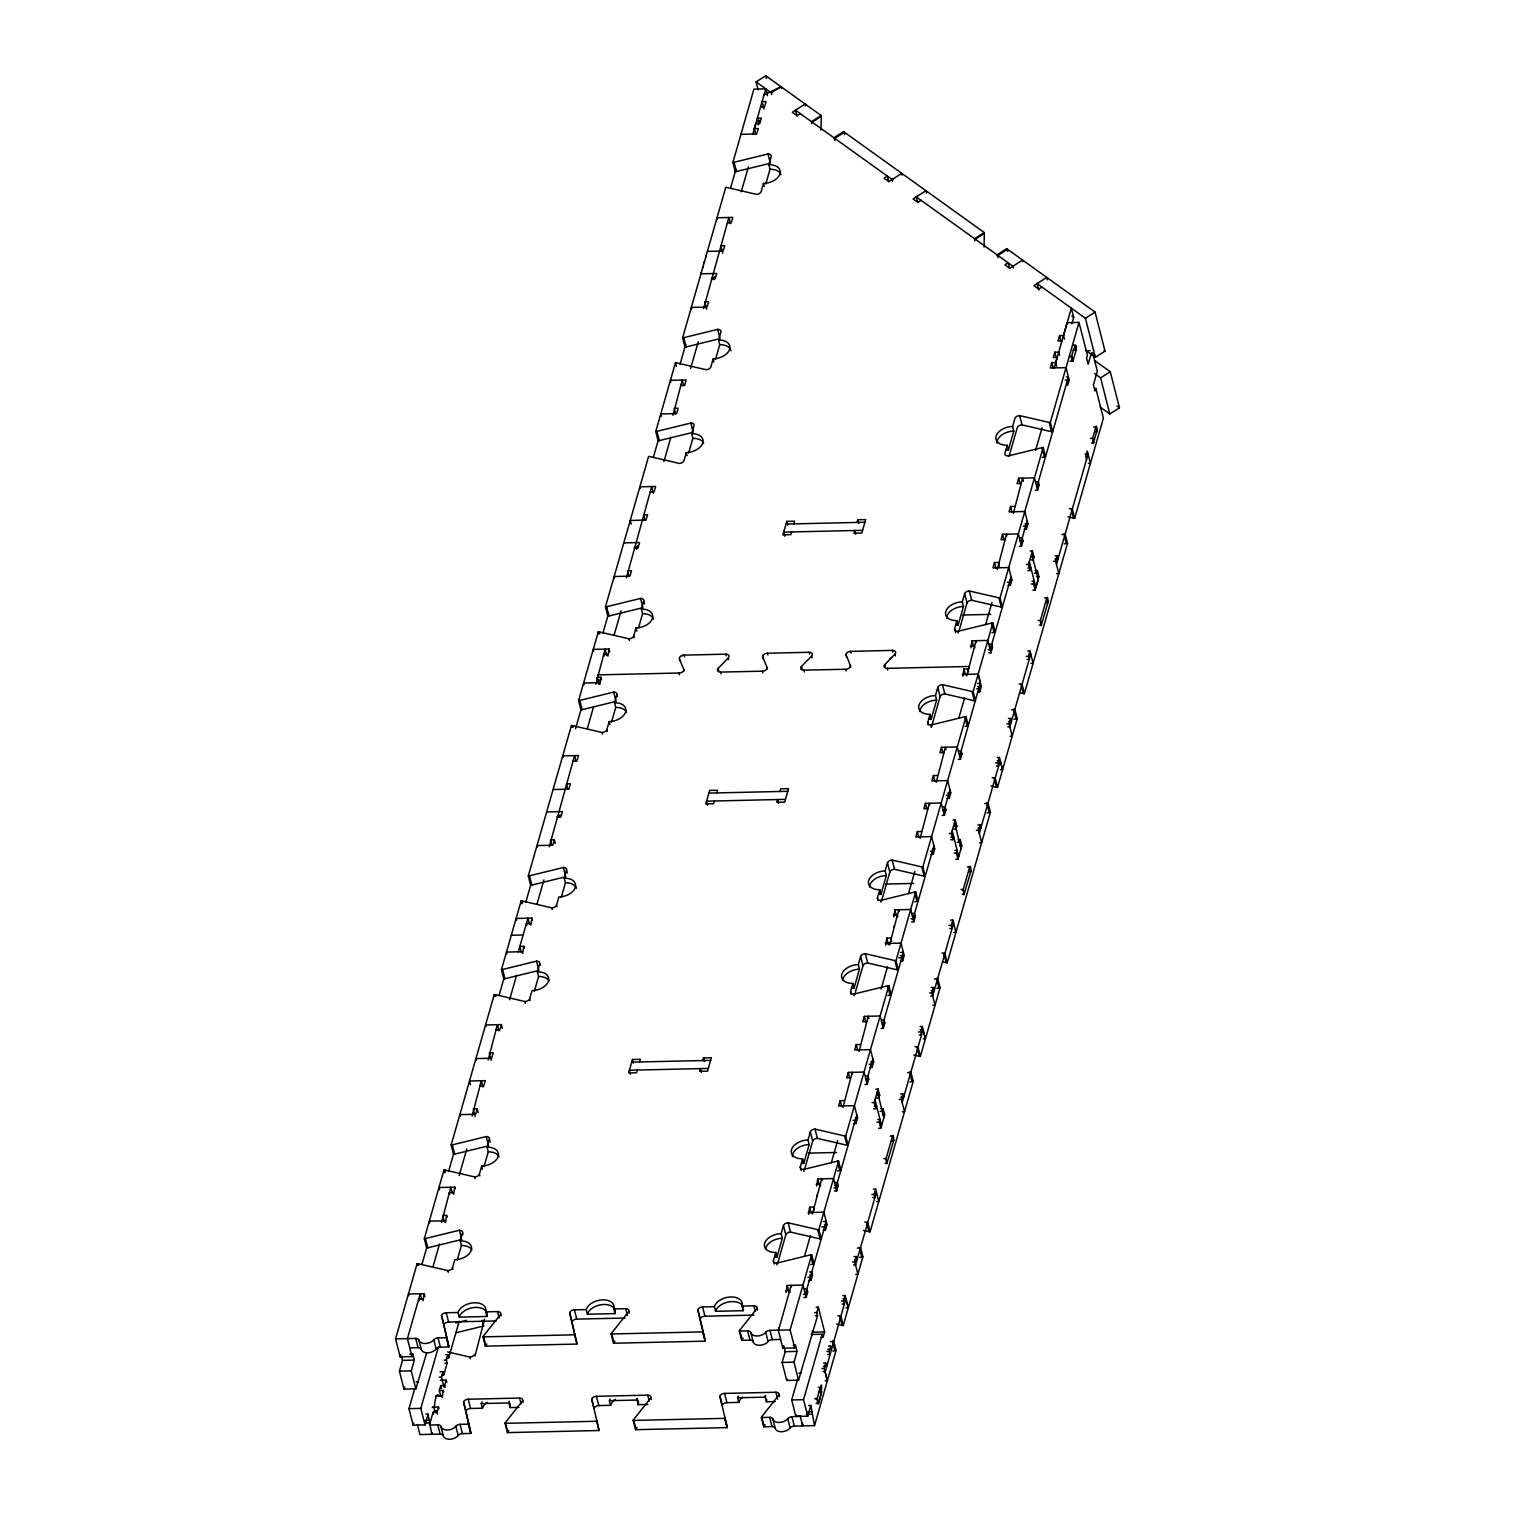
<?xml version="1.0" encoding="UTF-8"?>
<svg xmlns="http://www.w3.org/2000/svg" width="1515" height="1515" viewBox="0 0 1515 1515"><rect width="100%" height="100%" fill="white"/><g stroke="black" fill="none" stroke-linecap="round" stroke-linejoin="round"><path stroke-width="1.5" d="M636.584 549.339L637.228 545.836M758.239 124.931L759.28 120.177M811.586 123.738L811.623 122.488A4.091 1.496 57.3 0 0 811.491 121.673L821.149 115.5L765.757 75.75L756.118 81.924L758.144 89.858M820.941 130.025L821.263 116.314A4.091 1.496 57.3 0 0 821.149 115.5M974.713 240.79L974.732 239.559A4.091 1.496 57.3 0 0 974.618 238.745L984.258 232.553L843.571 131.597L833.932 137.77A4.091 1.496 57.3 0 0 834.254 138.717L835.068 140.592M984.049 247.096L984.371 233.367A4.091 1.496 57.3 0 0 984.258 232.553M895.365 655.9L894.911 654.158A4.091 2.576 -14.3 0 0 892.695 650.389L850.029 651.393A4.091 2.576 -14.3 0 0 845.976 654.65L850.313 665.35A4.091 2.576 -14.3 0 1 850.445 665.975L849.669 667.661A4.091 2.576 -14.3 0 1 848.987 668.229L847.661 668.891A4.091 2.576 -14.3 0 1 846.146 669.251L803.026 670.16A4.091 2.576 -14.3 0 1 801.511 666.449L811.737 655.9A4.091 2.576 -14.3 0 0 809.143 652.283L767.442 653.23A4.091 2.576 -14.3 0 0 766.704 653.287L765.208 653.704A4.091 2.576 -14.3 0 0 763.749 654.556L762.784 655.843A4.223 2.651 -14.3 0 0 762.67 656.374M679.913 660.786L679.459 659.044A4.091 2.576 -14.3 0 1 679.345 658.419L679.629 657.396A4.091 2.576 -14.3 0 1 680.803 656.165L682.64 655.332A4.091 2.576 -14.3 0 1 683.644 655.143L725.818 654.177A4.091 2.576 -14.3 0 1 728.279 657.946L728.715 659.669M713.754 279.65L714.379 276.772M559.49 817.21L560.077 814.9M438.895 1395.997C435.013 1388.668 432.438 1419.347 436.168 1410.257M762.784 655.843A4.091 2.576 -14.3 0 0 762.689 656.847L767.101 667.547A4.091 2.576 -14.3 0 1 767.101 668.191L766.041 669.838A4.091 2.576 -14.3 0 1 762.329 671.164L720.648 672.111A4.091 2.576 -14.3 0 1 718.053 668.494L728.279 657.946M817.191 1398.762C817.986 1421.506 826.736 1358.785 817.191 1398.762L814.975 1398.818M1075.953 350.571C1078.093 333.641 1067.696 363.733 1073.15 360.381M816.661 1196.358L817.058 1194.937M893.812 927.294L894.229 925.873M958.844 631.433L966.987 603.027A4.091 2.576 -14.3 0 1 971.702 600.243L1001.282 607.098A4.091 2.576 -14.3 0 0 1002.381 607.193L1000.014 597.914A4.091 2.576 -14.3 0 1 998.915 597.838L969.335 590.983A4.091 2.576 -14.3 0 0 964.619 593.747L962.309 601.834A14.336 9.014 -14.3 0 0 945.796 611.568A14.336 9.014 -14.3 0 0 956.912 620.658L954.601 628.744A4.091 2.576 -14.3 0 0 957.764 631.338L991.7 623.044A4.091 2.576 -14.3 0 1 992.855 622.892L973.16 691.597L975.509 700.858A4.091 2.576 -14.3 0 1 974.41 700.782L944.83 693.927A4.091 2.576 -14.3 0 0 940.114 696.711L931.346 727.314M980.394 682.754L959.639 756.212M820.297 1387.929L818.289 1387.267M842.946 1298.715L845.9 1298.658L825.145 1372.098M920.097 1029.651L923.052 1029.594L902.164 1102.466M997.249 760.587L1000.203 760.53L979.315 833.401M857.301 1248.152L859.422 1247.621A4.091 2.576 -14.3 0 1 860.577 1247.489L862.925 1256.749L843.23 1325.455A4.091 2.576 -14.3 0 1 842.132 1325.36L836.583 1324.072M934.452 979.088L936.573 978.557A4.091 2.576 -14.3 0 1 937.728 978.425L940.095 987.685L920.381 1056.391A4.091 2.576 -14.3 0 1 919.283 1056.296L913.734 1055.008M1011.603 710.005L1013.724 709.493A4.091 2.576 -14.3 0 1 1014.88 709.361L1017.247 718.621L997.533 787.327A4.091 2.576 -14.3 0 1 996.434 787.232L990.905 785.944M486.239 1136.553L488.588 1145.813L454.67 1154.127A4.091 2.576 -14.3 0 1 453.515 1154.26L451.148 1144.999A4.091 2.576 -14.3 0 0 452.303 1144.867L486.239 1136.553A4.091 2.576 -14.3 0 1 489.402 1139.166L487.091 1147.234A14.336 9.014 -14.3 0 1 498.208 1156.343A14.336 9.014 -14.3 0 1 481.694 1166.077L479.384 1174.144A4.091 2.576 -14.3 0 1 474.668 1176.928L445.088 1170.053A4.091 2.576 -14.3 0 0 443.99 1169.978L424.295 1238.683L426.643 1247.943A4.091 2.576 -14.3 0 0 427.817 1247.811L461.734 1239.497M701.369 272.416L700.953 273.817L716.747 273.458L715.194 278.836L711.255 278.93M702.562 268.212L702.96 266.81M704.172 262.606L704.57 261.205M705.782 257.001L706.179 255.599M409.808 1353.974L412.762 1353.918L411.985 1356.607L400.149 1356.872L395.567 1338.862L417.117 1263.661A4.091 2.576 -14.3 0 1 418.216 1263.737L447.796 1270.593A4.091 2.576 -14.3 0 0 452.512 1267.828L454.841 1259.741A14.336 9.014 -14.3 0 0 471.335 1250.027A14.336 9.014 -14.3 0 0 460.238 1240.918L462.548 1232.85A4.091 2.576 -14.3 0 0 459.367 1230.237L425.45 1238.531A4.091 2.576 -14.3 0 1 424.295 1238.683M451.148 1144.999L494.269 994.598A4.091 2.576 -14.3 0 1 495.367 994.673L524.947 1001.529A4.091 2.576 -14.3 0 0 529.663 998.764L531.992 990.677A14.336 9.014 -14.3 0 0 548.487 980.962A14.336 9.014 -14.3 0 0 537.389 971.854L539.7 963.786A4.091 2.576 -14.3 0 0 536.518 961.173L502.601 969.467A4.091 2.576 -14.3 0 1 501.446 969.619L503.794 978.879A4.091 2.576 -14.3 0 0 504.968 978.747L538.885 970.433M501.446 969.619L521.141 900.914A4.091 2.576 -14.3 0 1 522.239 900.989L551.82 907.864A4.091 2.576 -14.3 0 0 556.535 905.08L558.846 896.994A14.336 9.014 -14.3 0 0 575.359 887.279A14.336 9.014 -14.3 0 0 564.243 878.17L566.553 870.102A4.091 2.576 -14.3 0 0 563.391 867.489L529.474 875.803A4.091 2.576 -14.3 0 1 528.299 875.935L530.667 885.196A4.091 2.576 -14.3 0 0 531.822 885.063L565.739 876.749L563.391 867.489M528.299 875.935L571.439 725.534A4.091 2.576 -14.3 0 1 572.519 725.609L602.099 732.465A4.091 2.576 -14.3 0 0 606.814 729.7L609.144 721.613A14.336 9.014 -14.3 0 0 625.638 711.899A14.336 9.014 -14.3 0 0 614.541 702.79L616.851 694.722A4.091 2.576 -14.3 0 0 613.67 692.109L579.753 700.403A4.091 2.576 -14.3 0 1 578.597 700.555L580.946 709.815A4.091 2.576 -14.3 0 0 582.12 709.683L616.037 701.369M578.597 700.555L598.292 631.85A4.091 2.576 -14.3 0 1 599.391 631.925L628.971 638.8A4.091 2.576 -14.3 0 0 633.687 636.016L635.997 627.93A14.336 9.014 -14.3 0 0 652.51 618.215A14.336 9.014 -14.3 0 0 641.394 609.106L643.724 601.038A4.091 2.576 -14.3 0 0 640.542 598.425L606.625 606.72A4.091 2.576 -14.3 0 1 605.451 606.871L607.818 616.132A4.091 2.576 -14.3 0 0 608.973 615.999L642.909 607.685L640.542 598.425M605.451 606.871L648.59 456.469A4.109 2.576 -14.3 0 1 649.689 456.545L679.25 463.401A4.091 2.576 -14.3 0 0 683.985 460.636L686.295 452.549A14.336 9.014 -14.3 0 0 702.808 442.834A14.336 9.014 -14.3 0 0 691.692 433.726L694.003 425.658A4.091 2.576 -14.3 0 0 690.84 423.045L656.904 431.339A4.109 2.576 -14.3 0 1 655.749 431.491L658.097 440.751A4.109 2.576 -14.3 0 0 659.271 440.619L693.188 432.305L690.84 423.045M655.749 431.491L675.444 362.786A4.109 2.576 -14.3 0 1 676.542 362.861L706.123 369.717A4.091 2.576 -14.3 0 0 710.838 366.952L713.148 358.866A14.336 9.014 -14.3 0 0 729.662 349.151A14.336 9.014 -14.3 0 0 718.546 340.042L720.875 331.974A4.091 2.576 -14.3 0 0 717.693 329.361L683.776 337.656A4.091 2.576 -14.3 0 1 682.602 337.807L684.969 347.068A4.091 2.576 -14.3 0 0 686.125 346.935L720.061 338.621L717.693 329.361M682.602 337.807L725.742 187.405A4.091 2.576 -14.3 0 1 726.84 187.481L756.421 194.337A4.091 2.576 -14.3 0 0 761.136 191.572L763.446 183.485A14.336 9.014 -14.3 0 0 779.96 173.771A14.336 9.014 -14.3 0 0 768.844 164.662L771.154 156.594A4.091 2.576 -14.3 0 0 767.991 153.981L734.055 162.275A4.109 2.576 -14.3 0 1 732.9 162.427L735.267 171.687A4.109 2.576 -14.3 0 0 736.423 171.536L770.34 163.241L767.991 153.981M732.9 162.427L753.921 89.12L765.757 88.836L767.48 95.634M422.06 1263.946L427.268 1245.747M448.591 1171.436L453.667 1153.691M499.022 995.563L504.116 977.781M525.743 902.372L530.837 884.609M575.53 728.715L581.268 708.717M602.894 633.308L608.613 613.329M653.325 457.435L658.419 439.653M680.046 364.225L685.765 344.265M730.703 187.557L735.911 169.396M400.149 1356.872L400.736 1354.846M518.3 951.818L527.94 918.185L529.53 924.358M752.803 134.04L765.757 88.836M755.758 134.21L754.337 128.661L755.796 123.605L759.735 123.51L761.288 118.132L757.33 118.227L758.504 122.848M426.624 1353.065L415.83 1388.857L403.994 1389.122L399.411 1371.113L402.498 1360.356L401.513 1356.493M423.102 1300.779L424.2 1293.659L408.425 1294.018L408.861 1295.742M445.543 1222.529L446.641 1215.409L442.702 1215.485L444.312 1221.866M453.648 1194.274L454.746 1187.154L438.952 1187.514L439.558 1189.824M475.123 1116.403L473.229 1108.98L477.187 1108.904L475.634 1114.283L459.859 1114.642L460.257 1116.176M485.974 1026.488L485.576 1024.954L501.351 1024.594L499.817 1029.973L495.859 1030.067M522.694 953.465L523.792 946.345L519.853 946.421L521.33 952.215M530.799 925.211L531.898 918.09L516.104 918.45L516.558 920.173M551.801 845.484L550.381 839.916L554.339 839.84L552.786 845.219L537.011 845.578L537.408 847.112M599.845 684.401L600.944 677.281L597.005 677.356L598.766 684.307M607.951 656.147L609.049 649.026L593.274 649.386L593.71 651.109M433.082 1266.502L439.539 1243.966M459.159 1175.602L466.79 1148.976M509.589 999.73L516.577 975.319M536.935 904.322L543.942 879.912M587.366 728.45L593.728 706.255M614.086 635.24L621.093 610.848M663.892 461.602L670.88 437.191M690.613 368.41L698.245 341.784M741.233 191.837L748.41 166.858M415.83 1388.857L411.247 1370.848L414.334 1360.091L412.762 1353.918M425.885 1414.177L428.101 1414.12L425.014 1424.876L413.178 1425.16L408.974 1408.647L414.371 1389.804M457.208 1260.196L461.412 1245.538L460.238 1240.918M484.08 1166.512L488.266 1151.873L487.091 1147.234M534.359 991.132L538.564 976.474L537.389 971.854M561.232 897.448L565.436 882.791L564.243 878.17M611.511 722.068L615.715 707.41L614.541 702.79M638.535 627.854L642.587 613.726L641.394 609.106M688.662 453.004L692.866 438.346L691.692 433.726M715.534 359.32L719.739 344.663L718.546 340.042M765.832 183.94L770.018 169.282L768.844 164.662M413.178 1425.16L413.746 1423.134M425.014 1424.876L420.81 1408.363L438.555 1346.494M444.046 1387.153L441.49 1377.116L443.043 1371.738L440.07 1371.795M441.604 1374.881L443.819 1374.825L447.171 1363.159L446.376 1360.072L447.929 1354.694L445.713 1354.751M432.23 1432.736L431.775 1434.307L428.101 1414.12M432.589 1407.151L438.517 1407.018L436.964 1412.397L433.025 1412.491L429.427 1425.047L437.74 1424.858A4.091 2.576 -14.3 0 1 440.941 1426.562A8.2 5.151 -14.3 0 0 447.361 1429.99A8.2 5.151 -14.3 0 0 455.826 1426.24A4.091 2.576 -14.3 0 1 460.068 1424.346L468.381 1424.157L470.748 1433.436L462.416 1433.607A4.091 2.576 -14.3 0 0 458.193 1435.5A8.2 5.151 -14.3 0 1 449.728 1439.25A8.2 5.151 -14.3 0 1 443.308 1435.822A4.091 2.576 -14.3 0 0 440.108 1434.118L419.939 1434.572L417.382 1424.536M440.789 1396.3L439.331 1390.524L440.732 1385.581L444.69 1385.486L446.224 1380.108L440.316 1380.241M446.489 1357.838L448.705 1357.781L459.215 1321.156M442.172 1397.55L443.27 1390.429L439.331 1390.524M474.99 1356.02L484.573 1319.3M639.595 1061.996L640.353 1059.307L632.475 1059.496L628.611 1072.942L636.508 1072.772L637.266 1070.063M793.898 523.868L794.655 521.179L786.777 521.368L782.914 534.814L790.811 534.644L791.569 531.935M714.417 800.999L713.66 803.707L705.763 803.878L709.626 790.432L717.504 790.243L716.747 792.932M702.714 1060.576L703.49 1057.887L711.387 1057.697L707.524 1071.162L699.627 1071.332L700.403 1068.643L701.35 1072.355M779.865 791.512L780.642 788.823L788.539 788.633L784.675 802.098L776.778 802.268L777.555 799.579L778.502 803.291M857.017 522.448L857.793 519.759L865.69 519.569L861.827 533.015L853.93 533.204L854.706 530.515L855.653 534.227M774.317 1264.021L773.426 1260.537L775.737 1252.469A14.336 9.014 -14.3 0 1 764.639 1243.361A14.336 9.014 -14.3 0 1 781.134 1233.646L783.463 1225.559A4.091 2.576 -14.3 0 1 788.179 1222.794L817.759 1229.65A4.091 2.576 -14.3 0 0 818.857 1229.726L821.206 1239.005A4.091 2.576 -14.3 0 1 820.107 1238.91L790.527 1232.055A4.091 2.576 -14.3 0 0 785.812 1234.839L777.668 1263.245M801.17 1170.338L800.299 1166.872L802.609 1158.786A14.336 9.014 -14.3 0 1 791.493 1149.696A14.336 9.014 -14.3 0 1 808.006 1139.962L810.317 1131.894A4.091 2.576 -14.3 0 1 815.032 1129.111L844.613 1135.966A4.091 2.576 -14.3 0 0 845.711 1136.042L848.078 1145.321A4.091 2.576 -14.3 0 1 846.98 1145.226L817.399 1138.371A4.091 2.576 -14.3 0 0 812.684 1141.155L804.522 1169.561M851.316 994.37L850.578 991.473L852.888 983.405A14.336 9.014 -14.3 0 1 841.791 974.297A14.336 9.014 -14.3 0 1 858.304 964.582L860.615 956.495A4.091 2.576 -14.3 0 1 865.33 953.73L894.911 960.586A4.091 2.576 -14.3 0 0 896.009 960.661L898.357 969.941A4.091 2.576 -14.3 0 1 897.259 969.846L867.678 962.991A4.091 2.576 -14.3 0 0 862.963 965.775L854.82 994.181M878.189 900.686L877.45 897.808L879.76 889.722A14.336 9.014 -14.3 0 1 868.644 880.632A14.336 9.014 -14.3 0 1 885.158 870.898L887.468 862.83A4.091 2.576 -14.3 0 1 892.183 860.047L921.764 866.902A4.091 2.576 -14.3 0 0 922.862 866.978L925.229 876.257A4.091 2.576 -14.3 0 1 924.131 876.162L894.551 869.307A4.091 2.576 -14.3 0 0 889.835 872.091L881.692 900.497M928.316 724.738L927.729 722.409L930.04 714.341A14.336 9.014 -14.3 0 1 918.942 705.232A14.336 9.014 -14.3 0 1 935.456 695.518L937.766 687.431A4.091 2.576 -14.3 0 1 942.481 684.666L972.062 691.522A4.091 2.576 -14.3 0 0 973.16 691.597M1009.123 456.053L1017.285 427.647A4.091 2.576 -14.3 0 1 1022 424.863L1051.562 431.718A4.109 2.576 -14.3 0 0 1052.66 431.794L1050.312 422.534A4.109 2.576 -14.3 0 1 1049.213 422.458L1019.633 415.602A4.091 2.576 -14.3 0 0 1014.917 418.367L1012.607 426.454A14.336 9.014 -14.3 0 0 996.094 436.168A14.336 9.014 -14.3 0 0 1007.191 445.277L1004.881 453.345A4.091 2.576 -14.3 0 0 1008.062 455.958L1041.979 447.664A4.109 2.576 -14.3 0 1 1043.153 447.512L1045.502 456.772A4.109 2.576 -14.3 0 0 1044.346 456.924L1042.225 457.435M774.941 1257.052A14.336 9.014 -14.3 0 0 776.93 1257.109L782.327 1238.266L781.134 1233.646M801.795 1163.369A14.336 9.014 -14.3 0 0 803.783 1163.425L809.18 1144.582L808.006 1139.962M852.093 987.988A14.336 9.014 -14.3 0 0 854.081 988.045L859.478 969.202L858.304 964.582M878.946 894.305A14.336 9.014 -14.3 0 0 880.935 894.361L886.332 875.519L885.158 870.898M929.244 718.924A14.336 9.014 -14.3 0 0 931.233 718.981L936.63 700.138L935.456 695.518M956.116 625.241A14.336 9.014 -14.3 0 0 958.086 625.297L963.483 606.455L962.309 601.834M1006.396 449.86A14.336 9.014 -14.3 0 0 1008.384 449.917L1013.781 431.074L1012.607 426.454M786.096 1292.541L787.194 1285.421L802.988 1285.061L806.132 1297.427L803.897 1297.465M808.537 1214.291L809.635 1207.171L813.574 1207.076L814.312 1209.974M816.642 1186.037L817.74 1178.916L833.515 1178.556L836.659 1190.923L834.443 1190.96M844.12 1100.572L840.181 1100.666L838.628 1106.045L854.422 1105.685L857.566 1118.051L856.013 1123.429L853.797 1123.467M864.989 1084.456L867.205 1084.418L864.061 1072.052L848.286 1072.412L846.734 1077.79L850.673 1077.714M860.198 1044.517L856.259 1044.611L854.706 1049.99L870.481 1049.63L873.644 1061.996L872.091 1067.374L869.875 1067.412M881.067 1028.401L883.283 1028.363L880.139 1015.997L864.345 1016.357L862.811 1021.735L866.75 1021.659M885.688 945.227L886.786 938.107L890.744 938.012L891.615 941.497M893.793 916.973L894.892 909.852L910.667 909.492L913.81 921.859L911.594 921.896M921.272 831.508L917.332 831.602L915.78 836.981L931.574 836.621L934.717 848.987L933.164 854.365L930.949 854.403M942.141 815.392L944.356 815.354L941.213 802.988L925.438 803.348L923.885 808.726L927.824 808.65M937.349 775.453L933.41 775.547L931.858 780.926L947.632 780.566L950.795 792.932L949.242 798.31L947.026 798.348M958.219 759.337L960.434 759.299L957.291 746.933L941.497 747.293L939.963 752.671L943.902 752.595M962.839 676.163L963.938 669.043L967.896 668.948L968.634 671.846M970.945 647.909L972.043 640.788L987.818 640.428L990.98 652.795L988.746 652.832M999.37 566.155L998.423 562.444L994.484 562.538L992.931 567.917L1008.725 567.557L1011.869 579.923L1010.316 585.301L1008.1 585.339M1019.292 546.328L1021.508 546.29L1018.364 533.924L1002.589 534.284L1001.036 539.662L1004.994 539.586M1014.501 506.389L1010.562 506.483L1009.009 511.862L1024.803 511.502L1027.946 523.868L1026.394 529.246L1024.178 529.284M1035.37 490.273L1037.586 490.235L1034.442 477.869L1018.648 478.229L1017.114 483.607L1021.053 483.531M1059.534 355.173L1058.758 352.086L1054.8 352.162L1053.266 357.559L1057.205 357.464L1055.766 362.521L1051.808 362.596L1050.274 367.993L1066.049 367.634L1069.192 379.981L1067.658 385.359L1066.863 382.272M1071.9 323.737L1073.699 317.43L1071.351 308.17L1063.511 335.478L1059.572 335.572L1058.019 340.951L1061.958 340.875M1054.213 367.899L1067.166 322.695L1079.002 322.43L1087.391 355.305L1086.615 357.995L1088.187 364.168L1091.425 352.844M804.787 1255.272L810.43 1235.558M831.318 1162.744L837.662 1140.568M881.105 989.106L887.468 966.911M908.47 893.68L914.814 871.504M958.9 717.826L964.619 697.847M985.621 624.616L991.984 602.44M1035.578 450.372L1042.055 427.76M793.254 1345.282L795.489 1345.225L794.712 1347.933L782.876 1348.198L783.501 1346.002M794.712 1347.933L790.129 1329.905L811.68 1254.704A4.091 2.576 -14.3 0 0 810.525 1254.856L776.608 1263.15A4.091 2.576 -14.3 0 1 773.426 1260.537M818.857 1229.726L838.553 1161.02A4.091 2.576 -14.3 0 0 837.397 1161.172L803.461 1169.466A4.091 2.576 -14.3 0 1 800.299 1166.872M845.711 1136.042L888.832 985.64A4.091 2.576 -14.3 0 0 887.676 985.792L853.759 994.086A4.091 2.576 -14.3 0 1 850.578 991.473M896.009 960.661L915.704 891.956A4.091 2.576 -14.3 0 0 914.549 892.108L880.613 900.402A4.091 2.576 -14.3 0 1 877.45 897.808M922.862 866.978L965.983 716.576A4.091 2.576 -14.3 0 0 964.828 716.728L930.911 725.022A4.091 2.576 -14.3 0 1 927.729 722.409M1000.014 597.914L1043.153 447.512M1050.312 422.534L1079.002 322.43M816.112 1307.275L818.346 1307.218L816.793 1312.615L817.589 1315.702L798.557 1380.184L786.721 1380.449L782.138 1362.44L785.225 1351.683L784.126 1347.441M856.77 1114.964L835.882 1187.836L833.913 1187.874M866.41 1081.331L872.848 1058.909M882.488 1025.276L903.395 952.405L900.421 952.462M933.922 845.9L913.034 918.772L911.064 918.81M943.58 812.267L950 789.845M1011.073 576.836L990.185 649.708L988.216 649.746M1020.731 543.203L1027.151 520.781M1036.79 487.148L1068.416 376.894L1066.446 376.932M1069.988 361.138L1072.942 361.081L1076.161 349.87L1075.044 345.06L1072.753 345.287M806.132 1297.427L807.665 1292.03L806.889 1288.943L804.654 1289M808.802 1280.421L811.017 1280.383L812.551 1275.005L811.775 1271.918L809.54 1271.956M823.251 1229.972L825.486 1229.934L827.02 1224.556L823.876 1212.189L808.101 1212.549M836.659 1190.923L838.212 1185.525L837.416 1182.439L835.201 1182.495M867.205 1084.418L868.739 1079.021L867.962 1075.934L865.747 1075.991M883.283 1028.363L884.817 1022.966L884.04 1019.879L881.825 1019.936M900.402 960.908L902.637 960.87L904.171 955.492L901.027 943.125L885.252 943.485M913.81 921.859L915.363 916.461L914.568 913.375L912.352 913.431M944.356 815.354L945.909 809.957L945.114 806.87L942.898 806.927M960.434 759.299L961.968 753.902L961.192 750.815L958.976 750.872M977.573 691.844L979.788 691.806L981.322 686.428L978.179 674.061L962.404 674.421M990.98 652.795L992.514 647.397L991.719 644.311L988.765 644.386M1021.508 546.29L1023.061 540.893L1022.265 537.806L1020.049 537.863M1037.586 490.235L1039.12 484.838L1038.343 481.751L1036.127 481.808M798.557 1380.184L793.974 1362.174L797.06 1351.418L795.489 1345.225M873.606 1108.772L875.822 1108.715L874.25 1102.541L878.113 1089.096L875.897 1089.152M950.757 839.708L952.973 839.651L951.401 833.477L955.264 820.032L953.049 820.088M1027.909 570.644L1030.124 570.587L1028.552 564.413L1032.416 550.968L1030.2 551.024M808.593 1405.503L810.828 1405.447L807.741 1416.203L795.905 1416.468L791.682 1399.955L798.121 1377.533M875.822 1108.715L876.598 1106.026L874.382 1106.083M878.113 1089.096L879.685 1095.269L878.908 1097.958L876.693 1098.015M952.973 839.651L953.749 836.962L950.795 837.038M955.264 820.032L956.836 826.205L956.06 828.894L953.844 828.951M1030.124 570.587L1030.901 567.898L1027.946 567.974M1032.416 550.968L1033.987 557.141L1033.211 559.83L1030.995 559.887M811.832 1335.567L812.457 1330.852M878.586 1128.334L880.802 1128.277L879.23 1122.104L880.007 1119.415L877.791 1119.471M880.878 1108.696L883.094 1108.658L882.317 1111.347L880.101 1111.385M955.738 859.27L957.953 859.213L956.382 853.04L957.158 850.351L954.942 850.407M958.029 839.632L960.245 839.594L959.468 842.283L957.253 842.321M1032.889 590.206L1035.124 590.149L1033.533 583.976L1034.309 581.287L1032.094 581.324M1035.181 570.568L1037.396 570.53L1036.62 573.219L1034.404 573.257M795.905 1416.468L796.322 1414.972M880.802 1128.277L884.665 1114.832L883.094 1108.658M957.953 859.213L961.817 845.768L960.245 839.594M1035.124 590.149L1038.968 576.704L1037.396 570.53M807.741 1416.203L803.518 1399.69L822.304 1334.223L811.207 1334.469M800.526 1415.862L791.985 1416.828A4.091 2.576 -14.3 0 0 787.762 1418.703A8.2 5.151 -14.3 0 1 779.278 1422.452A8.2 5.151 -14.3 0 1 772.877 1419.044A4.091 2.576 -14.3 0 0 769.677 1417.339L761.344 1417.529L763.712 1426.789L772.025 1426.6A4.091 2.576 -14.3 0 1 775.226 1428.304A8.2 5.151 -14.3 0 0 781.645 1431.732A8.2 5.151 -14.3 0 0 790.11 1427.963A4.091 2.576 -14.3 0 1 794.352 1426.088L814.502 1425.634L836.072 1350.433L833.705 1341.173A4.091 2.576 -14.3 0 0 832.549 1341.305L830.428 1341.817M820.865 1337.366L823.081 1337.309L824.633 1331.931L818.346 1307.218M803.12 1424.327L802.666 1425.899L800.109 1415.862M825.145 1380.847L827.36 1380.79L824.217 1368.443L825.77 1363.064L823.535 1363.102M827.663 1354.543L829.898 1354.486L829.103 1351.399L830.656 1346.021L828.421 1346.059M842.132 1304.093L844.347 1304.036L843.571 1300.949L845.105 1295.571L842.889 1295.609M855.691 1274.342L857.907 1274.285L854.763 1261.938L856.297 1256.56L854.081 1256.598M872.678 1197.589L874.894 1197.532L874.117 1194.445L875.651 1189.067L873.435 1189.105M902.296 1111.783L904.512 1111.726L901.368 1099.379L902.921 1094L900.686 1094.038M919.283 1035.029L921.518 1034.972L920.722 1031.885L922.275 1026.507L920.041 1026.545M932.842 1005.278L935.058 1005.221L931.914 992.874L933.448 987.496L931.233 987.534M949.829 928.525L952.045 928.468L951.269 925.381L952.802 920.003L950.587 920.041M979.448 842.719L981.663 842.662L978.52 830.315L980.072 824.936L977.838 824.974M996.434 765.965L998.669 765.908L997.874 762.821L999.427 757.443L997.192 757.481M1009.994 736.214L1012.209 736.157L1009.066 723.81L1010.6 718.432L1008.384 718.47M1026.981 659.461L1029.196 659.404L1028.42 656.317L1029.954 650.939L1027.738 650.977M1056.599 573.655L1058.815 573.598L1055.671 561.251L1057.224 555.872L1055.008 555.91M814.502 1425.634L810.828 1405.447M876.446 1192.153L855.539 1265.025L853.57 1265.063M953.598 923.09L932.691 995.961L930.721 995.999M1030.749 654.026L1009.842 726.897L1007.873 726.935M1056.466 564.337L1088.073 454.083L1085.119 454.159M820.505 1387.229L821.679 1391.849L818.479 1403.06L817.286 1398.44L815.316 1398.478M863.455 1230.407L869.004 1231.676A4.091 2.576 -14.3 0 0 870.102 1231.771L913.223 1081.369L910.856 1072.109A4.091 2.576 -14.3 0 0 909.701 1072.241L907.58 1072.753M942.463 961.76L946.155 962.612A4.091 2.576 -14.3 0 0 947.254 962.707L990.374 812.305L988.007 803.045A4.091 2.576 -14.3 0 0 986.852 803.177L984.731 803.689M1019.614 692.696L1023.307 693.548A4.091 2.576 -14.3 0 0 1024.405 693.643L1067.526 543.241L1065.178 533.981A4.091 2.576 -14.3 0 0 1064.003 534.113L1061.882 534.625M1068.056 516.88L1073.586 518.168A4.091 2.576 -14.3 0 0 1074.684 518.263L1103.393 418.159L1095.781 388.238L1095.004 390.927L1093.432 384.753L1097.333 371.175L1092.656 352.862M778.994 1327.708L778.274 1330.189L782.876 1348.198M403.994 1389.122L404.789 1386.907M786.721 1380.449L787.194 1379.123M586.229 1309.585L587.403 1314.225L615.033 1313.6L613.859 1308.96A14.336 9.014 -14.3 0 0 602.743 1299.851A14.336 9.014 -14.3 0 0 586.229 1309.585L574.393 1309.85A4.091 2.576 -14.3 0 0 569.678 1312.634L576.95 1343.294A4.091 2.576 -14.3 0 1 576.893 1344.07L485.349 1346.134L482.982 1336.874A4.091 2.576 -14.3 0 1 483.38 1336.097L500.689 1314.206A4.091 2.576 -14.3 0 0 497.526 1311.592L485.69 1311.857A14.336 9.014 -14.3 0 0 474.574 1302.767A14.336 9.014 -14.3 0 0 458.06 1312.482L446.224 1312.766A4.091 2.576 -14.3 0 0 441.509 1315.531L448.781 1346.21A4.091 2.576 -14.3 0 1 448.724 1346.968L440.392 1347.157A4.091 2.576 -14.3 0 0 436.168 1349.032A8.2 5.151 -14.3 0 1 427.703 1352.8A8.2 5.151 -14.3 0 1 421.284 1349.373A4.091 2.576 -14.3 0 0 418.083 1347.668L409.751 1347.858M485.349 1346.134A4.091 2.576 -14.3 0 1 485.728 1345.358L486.826 1343.994M651.336 1399.481L650.882 1397.758A4.091 2.576 -14.3 0 0 647.719 1395.145L596.418 1396.319A4.091 2.576 -14.3 0 0 591.702 1399.084L598.974 1429.762A4.091 2.576 -14.3 0 1 598.917 1430.52L507.374 1432.603L505.006 1423.342A4.091 2.576 -14.3 0 1 505.404 1422.566L522.713 1400.655A4.091 2.576 -14.3 0 0 519.55 1398.061L468.249 1399.216A4.091 2.576 -14.3 0 0 463.533 1402L470.805 1432.66A4.091 2.576 -14.3 0 1 470.748 1433.436M507.374 1432.603A4.091 2.576 -14.3 0 1 507.752 1431.827L508.832 1430.463M714.398 1306.688L715.572 1311.308L743.202 1310.683L742.028 1306.063A14.336 9.014 -14.3 0 0 730.912 1296.954A14.336 9.014 -14.3 0 0 714.398 1306.688L702.562 1306.953A4.091 2.576 -14.3 0 0 697.847 1309.736L705.119 1340.396A4.091 2.576 -14.3 0 1 705.062 1341.154L613.518 1343.237L611.151 1333.976A4.091 2.576 -14.3 0 1 611.549 1333.2L628.858 1311.289A4.091 2.576 -14.3 0 0 625.695 1308.695L613.859 1308.96M613.518 1343.237A4.091 2.576 -14.3 0 1 613.897 1342.46L614.976 1341.097M779.505 1396.584L779.051 1394.842A4.091 2.576 -14.3 0 0 775.888 1392.247L724.587 1393.402A4.091 2.576 -14.3 0 0 719.871 1396.186L727.124 1426.846A4.091 2.576 -14.3 0 1 727.086 1427.622L635.543 1429.687L633.175 1420.426A4.091 2.576 -14.3 0 1 633.573 1419.65L650.882 1397.758M635.543 1429.687A4.091 2.576 -14.3 0 1 635.921 1428.91L637.001 1427.547M780.642 1339.449L772.328 1339.639A4.091 2.576 -14.3 0 0 768.086 1341.514A8.2 5.151 -14.3 0 1 759.621 1345.263A8.2 5.151 -14.3 0 1 753.201 1341.854A4.091 2.576 -14.3 0 0 750.001 1340.131L741.687 1340.321L739.32 1331.06A4.091 2.576 -14.3 0 1 739.699 1330.284L757.027 1308.392A4.091 2.576 -14.3 0 0 753.864 1305.778L742.028 1306.063M741.687 1340.321A4.091 2.576 -14.3 0 1 742.066 1339.563L743.145 1338.181M761.344 1417.529A4.091 2.576 -14.3 0 1 761.723 1416.752L779.051 1394.842M763.712 1426.789A4.091 2.576 -14.3 0 1 764.09 1426.013L765.17 1424.649M811.604 656.052L812.04 657.794M889.873 659.366L891.767 657.415M885.271 666.297L884.817 664.574L894.911 654.158M756.118 81.924L771.343 92.851L780.982 86.677L781.437 88.419M805.582 105.747L805.147 104.024L792.288 112.261L797.117 115.727L800.337 113.663M811.623 122.488L821.263 116.314M834.254 138.717L843.893 132.544A4.091 1.496 57.3 0 1 843.571 131.597M888.718 181.649L887.317 176.081L884.097 178.145L888.926 181.611L892.941 179.035M796.985 115.992L795.508 110.197L892.146 179.546L901.785 173.373L902.22 175.115M921.139 200.359L917.92 202.423L913.091 198.957L917.105 196.382M917.635 202.101L916.31 196.893L925.949 190.72L926.536 193.03M974.732 239.559L984.371 233.367M1085.535 350.268L1095.364 357.313L1105.003 351.139L1095.061 312.09L1006.68 248.649L997.04 254.842A4.091 1.496 57.3 0 0 997.362 255.789L998.177 257.645M997.362 255.789L1007.002 249.615A4.091 1.496 57.3 0 1 1006.68 248.649M1023.023 261.811L1022.568 260.069L1009.729 268.307L1004.899 264.841L1008.1 262.777L1009.52 268.344M1041.922 287.055L1038.722 289.119L1033.874 285.653L1037.908 283.078M1038.722 289.952L1037.093 283.589L1046.732 277.415L1047.32 279.726M1037.093 283.589L1085.422 318.264L1095.061 312.09M1094.72 373.675L1100.61 377.898L1110.249 371.724L1119.434 407.8L1109.794 413.993L1100.042 406.986M780.982 86.677L763.996 95.009M681.655 655.692L682.64 655.332M1064.25 543.904L1066.371 543.374A4.091 2.576 -14.3 0 1 1067.526 543.241M991.927 632.816L994.048 632.304A4.091 2.576 -14.3 0 1 995.222 632.172L992.855 622.892M965.074 726.499L967.195 725.988A4.091 2.576 -14.3 0 1 968.35 725.837L965.983 716.576M1013.952 719.284L1016.073 718.754A4.091 2.576 -14.3 0 1 1017.247 718.621M987.098 812.968L989.219 812.438A4.091 2.576 -14.3 0 1 990.374 812.305M914.776 901.88L916.897 901.368A4.091 2.576 -14.3 0 1 918.071 901.236L915.704 891.956M887.923 995.563L890.044 995.052A4.091 2.576 -14.3 0 1 891.199 994.901L888.832 985.64M936.8 988.348L938.921 987.818A4.091 2.576 -14.3 0 1 940.095 987.685M909.947 1082.032L912.068 1081.502A4.091 2.576 -14.3 0 1 913.223 1081.369M837.625 1170.944L839.746 1170.432A4.091 2.576 -14.3 0 1 840.901 1170.3L838.553 1161.02M455.958 1322.917L466.563 1320.323M456.185 1332.708L483.758 1325.966L482.281 1320.171M810.771 1264.627L812.892 1264.116A4.091 2.576 -14.3 0 1 814.047 1263.983L811.68 1254.704M859.649 1257.412L861.77 1256.882A4.091 2.576 -14.3 0 1 862.925 1256.749M832.795 1351.096L834.917 1350.566A4.091 2.576 -14.3 0 1 836.072 1350.433M598.16 676.637L597.705 674.895L679.762 673.001A4.091 2.576 -14.3 0 0 683.682 669.119L679.459 659.044M760.549 107.016L764.488 106.921L766.041 101.543L762.083 101.638L763.977 109.042M754.337 128.661L758.295 128.567L756.743 133.945L740.968 134.305M727.333 222.875L731.272 222.781L732.805 217.403L717.031 217.762L717.428 219.296M707.391 251.395L723.166 251.036L724.719 245.657L720.761 245.733L722.655 253.157M711.747 278.23L713.982 278.173M1073.207 349.927L1076.161 349.87M1086.16 350.722L1090.118 350.628M1069.552 356.498L1071.768 356.442L1072.942 361.081M680.708 385.435L684.666 385.34L686.2 379.962L670.425 380.322L670.861 382.045M1065.253 380.076L1069.192 379.981M1093.603 427.116L1096.5 426.34L1097.239 429.9L1093.205 443.649L1092.466 438.914L1095.818 427.06L1097.012 431.68L1094.796 431.737M1090.383 438.327L1092.618 438.271L1093.792 442.891L1091.576 442.948M1088.471 463.401L1090.44 463.344L1087.297 450.997L1085.744 456.375L1086.539 459.462M650.181 491.939L654.12 491.845L655.654 486.466L639.879 486.826L640.277 488.36M1036.904 484.895L1039.12 484.838M786.001 524.057L864.914 522.258M1024.973 523.925L1027.946 523.868M1023.382 526.197L1025.617 526.159L1026.394 529.246M862.603 530.326L783.691 532.125L784.732 536.234M623.801 542.881L639.595 542.522L638.042 547.9L634.103 547.994M634.596 547.294L636.83 547.237M1020.087 540.969L1023.061 540.893M1031.033 557.217L1033.987 557.141M1055.046 559.016L1058 558.959L1057.224 555.872M1053.455 561.289L1055.671 561.251M1026.337 564.47L1028.552 564.413M1036.752 576.742L1038.968 576.704M1009.653 579.961L1011.869 579.923M1007.323 582.252L1009.539 582.215L1010.316 585.301M1031.317 584.033L1033.533 583.976M1044.592 598.008L1047.566 597.327L1048.172 601.701L1041.07 625.771L1040.294 620.79L1046.827 597.971L1048.001 602.591L1045.786 602.648M962.726 615.014L990.829 614.389M1038.173 620.43L1040.388 620.393L1041.562 625.013L1039.347 625.07M607.496 654.404L603.557 654.499L603.993 656.222M970.509 646.166L974.448 646.091L974.884 647.814M990.299 647.454L992.514 647.397M1026.204 656.374L1028.42 656.317M1030.882 663.343L1033.097 663.286L1029.954 650.939M884.817 664.574A4.091 2.576 -14.3 0 0 887.051 668.342L968.596 666.486L969.032 668.229M599.41 682.659L583.616 683.019L584.07 684.742M977.592 683.398L980.546 683.341M977.63 686.503L981.322 686.428M976.777 688.757L978.993 688.719L979.788 691.806M1008.441 721.576L1011.395 721.519L1010.6 718.432M1006.85 723.848L1009.066 723.81M573.011 761.003L576.969 760.909L578.503 755.53L562.728 755.89L563.125 757.424M959.753 753.959L961.968 753.902M995.658 762.878L997.874 762.821M1000.355 769.847L1002.419 769.203M553.089 789.523L568.864 789.164L570.398 783.785L566.459 783.861L567.879 789.429M708.85 793.084L787.762 791.303M947.822 792.989L950.795 792.932M946.231 795.261L948.466 795.224L949.242 798.31M785.433 799.371L706.52 801.17L707.581 805.279M546.65 811.945L562.425 811.586L560.891 816.964L556.952 817.058M557.444 816.358L559.66 816.301M942.936 810.033L945.909 809.957M953.882 826.281L956.836 826.205M977.895 828.08L980.849 828.023L980.072 824.936M976.304 830.353L978.52 830.315M949.185 833.534L951.401 833.477M959.601 845.806L961.817 845.768M932.501 849.025L934.717 848.987M930.172 851.316L932.388 851.279L933.164 854.365M954.166 853.097L956.382 853.04M967.441 867.072L970.414 866.391L971.02 870.765L963.919 894.835L963.142 889.854L969.657 867.034L970.85 871.655L968.634 871.712M885.574 884.059L913.659 883.434M961.021 889.494L963.237 889.457L964.411 894.077L962.195 894.134M530.345 923.468L526.406 923.563L526.841 925.286M893.358 915.23L897.297 915.155L897.732 916.878M913.147 916.518L915.363 916.461M511.294 935.266L523.13 935.001M949.034 925.438L951.269 925.381M953.73 932.407L955.946 932.35L952.802 920.003M522.258 951.723L506.464 952.083L506.919 953.806M900.478 955.567L904.171 955.492M898.887 957.84L901.842 957.783L902.637 960.87M931.289 990.64L934.244 990.583L933.448 987.496M929.699 992.912L931.914 992.874M882.601 1023.023L884.817 1022.966M918.507 1031.942L920.722 1031.885M923.184 1038.911L925.267 1038.267M631.698 1062.148L710.611 1060.367M870.67 1062.053L873.644 1061.996M869.08 1064.325L871.295 1064.288L872.091 1067.374M708.281 1068.435L629.369 1070.234L630.429 1074.343M479.801 1086.122L483.74 1086.028L485.273 1080.649L469.498 1081.009L470.445 1084.702M865.785 1079.097L868.739 1079.021M877.469 1095.326L879.685 1095.269M900.743 1097.144L903.697 1097.087L902.921 1094M899.153 1099.417L901.368 1099.379M872.034 1102.598L874.25 1102.541M882.45 1114.87L884.665 1114.832M855.35 1118.089L857.566 1118.051M853.021 1120.38L855.236 1120.342L856.013 1123.429M877.015 1122.16L879.23 1122.104M890.29 1136.136L893.263 1135.455L893.869 1139.829L886.767 1163.899L885.991 1158.918L892.505 1136.099L893.699 1140.719L891.464 1140.776M808.423 1153.123L836.507 1152.498M883.87 1158.558L886.086 1158.521L887.26 1163.141L885.044 1163.198M453.193 1192.532L449.254 1192.627L449.69 1194.35M816.187 1184.294L820.145 1184.219L820.581 1185.942M835.257 1185.601L838.212 1185.525M871.882 1194.502L874.117 1194.445M876.579 1201.471L878.795 1201.414L875.651 1189.067M429.749 1222.87L429.313 1221.147L445.107 1220.787M823.27 1221.526L826.243 1221.469L805.336 1294.34L803.367 1294.378M824.804 1224.593L827.02 1224.556M821.736 1226.904L824.69 1226.847L825.486 1229.934M854.877 1259.685L857.092 1259.647L856.297 1256.56M852.528 1261.976L854.763 1261.938M809.597 1275.062L812.551 1275.005M808.006 1277.334L810.222 1277.297L811.017 1280.383M422.666 1299.037L418.708 1299.131L419.163 1300.855M785.66 1290.799L789.599 1290.723L790.035 1292.447M805.45 1292.087L807.665 1292.03M841.355 1301.006L843.571 1300.949M846.033 1307.975L848.116 1307.331M458.06 1312.482L459.253 1317.122L486.864 1316.497L485.69 1311.857M814.578 1312.653L816.793 1312.615M448.781 1346.21L443.876 1324.811A4.091 2.576 -14.3 0 1 448.591 1322.027L496.181 1320.947M572.045 1321.894A4.091 2.576 -14.3 0 1 576.76 1319.111L625.089 1318.031M700.214 1318.997A4.091 2.576 -14.3 0 1 704.93 1316.213L753.997 1315.096M815.354 1315.74L817.589 1315.702M395.567 1338.862L415.716 1338.408A4.091 2.576 -14.3 0 1 418.916 1340.112A8.2 5.151 -14.3 0 0 425.336 1343.521A8.2 5.151 -14.3 0 0 433.801 1339.771A4.091 2.576 -14.3 0 1 438.043 1337.897L446.357 1337.707L448.724 1346.968M482.982 1336.874L574.526 1334.81A4.091 2.576 -14.3 0 0 574.583 1334.033L569.678 1312.634M611.151 1333.976L702.695 1331.893L705.062 1341.154M739.32 1331.06L747.653 1330.871A4.091 2.576 -14.3 0 1 750.853 1332.594A8.2 5.151 -14.3 0 0 757.254 1336.003A8.2 5.151 -14.3 0 0 765.738 1332.253A4.091 2.576 -14.3 0 1 769.961 1330.378L790.129 1329.905M812.798 1332.196L824.633 1331.931M827.739 1349.183L831.432 1349.108L830.656 1346.021M402.498 1360.356L414.334 1360.091M785.225 1351.683L797.06 1351.418M444.16 1360.129L446.376 1360.072M826.887 1351.456L829.103 1351.399M444.956 1363.216L447.171 1363.159M399.411 1371.113L411.247 1370.848M782.138 1362.44L793.974 1362.174M823.592 1366.208L826.546 1366.151L825.77 1363.064M439.274 1377.173L441.49 1377.116M822.001 1368.481L824.217 1368.443M823.024 1371.567L825.012 1371.53M416.171 1381.832L418.405 1381.775M798.897 1373.139L801.113 1373.101M435.562 1395.94L441.717 1395.807M818.725 1391.925L821.679 1391.849M470.805 1432.66L465.9 1411.26A4.091 2.576 -14.3 0 1 470.616 1408.477L482.452 1408.211L481.278 1403.572L508.889 1402.947L510.063 1407.586L518.944 1407.378M591.702 1399.084L594.069 1408.363A4.091 2.576 -14.3 0 1 598.785 1405.579L610.621 1405.314L609.428 1400.674L637.058 1400.049L638.232 1404.689L647.852 1404.462M719.871 1396.186L722.238 1405.447A4.091 2.576 -14.3 0 1 726.954 1402.663L738.79 1402.398L737.597 1397.777L765.226 1397.152L766.401 1401.773L775.282 1401.564M432.248 1407.492L434.464 1407.435M408.974 1408.647L420.81 1408.363M791.682 1399.955L803.518 1399.69M433.423 1412.131L435.657 1412.075M816.149 1403.439L818.365 1403.401M425.223 1420.407L429.673 1420.294M807.949 1411.715L812.4 1411.62M425.204 1423.077L428.897 1422.983M806.434 1414.423L811.623 1414.309M505.006 1423.342L596.55 1421.259A4.091 2.576 -14.3 0 0 596.607 1420.483L598.917 1430.52M633.175 1420.426L724.719 1418.362L727.086 1427.622M1069.382 508.472L1071.238 508.907A4.091 2.576 -14.3 0 0 1072.336 509.002L1074.684 518.263M1019.103 683.871L1020.94 684.288A4.091 2.576 -14.3 0 0 1022.038 684.382L1024.405 693.643M992.23 777.555L994.086 777.971A4.091 2.576 -14.3 0 0 995.185 778.066L997.533 787.327M941.951 952.935L943.788 953.352A4.091 2.576 -14.3 0 0 944.887 953.446L947.254 962.707M915.079 1046.619L916.935 1047.035A4.091 2.576 -14.3 0 0 918.033 1047.13L920.381 1056.391M864.8 1221.999L866.637 1222.416A4.091 2.576 -14.3 0 0 867.735 1222.51L870.102 1231.771M837.928 1315.683L839.783 1316.099A4.091 2.576 -14.3 0 0 840.882 1316.194L843.23 1325.455M447.645 1351.91L469.82 1357.061A4.091 2.576 -14.3 0 0 474.536 1354.277M916.31 196.893L1012.929 266.242L1013.384 267.985M1071.862 316.105L1073.699 317.43M1104.018 350.419L1105.003 351.139M1094.322 355.249L1095.25 355.495M1094.531 360.437L1110.249 371.724M1117.01 406.058L1119.434 407.8M1007.002 249.615L1007.835 251.471M843.893 132.544L844.707 134.399M846.052 655.124L846.544 656.999M762.727 657.018L763.219 658.892M778.426 1330.757L791.133 1285.345L791.531 1286.879M978.917 676.959L978.633 675.804M979.504 679.288L979.22 678.114M980.091 681.599L979.807 680.443M1000.942 763.427L1000.658 762.253M1001.529 765.738L1001.245 764.583M1002.116 768.048L1001.832 766.893M923.79 1032.491L923.487 1031.336M924.377 1034.802L924.093 1033.647M924.964 1037.112L924.68 1035.957M767.101 667.547L767.442 668.967M846.639 1301.555L846.336 1300.4M847.226 1303.866L846.942 1302.711M847.813 1306.176L847.529 1305.021M825.751 1374.427L825.448 1373.272M826.338 1376.737L826.035 1375.582M826.925 1379.048L826.622 1377.893M802.23 1424.157L801.927 1423.002M1085.422 318.264L1095.364 357.313M1100.61 377.898L1109.794 413.993M1063.511 335.478L1064.458 339.19M1059.572 335.572L1060.973 341.14M1054.8 352.162L1056.22 357.729M1055.766 362.521L1056.694 366.213M1051.808 362.596L1053.228 368.164M1049.213 422.458L1051.562 431.718M1071.238 508.907L1073.586 518.168M1041.979 447.664L1044.346 456.924M1064.003 534.113L1066.371 543.374M1019.633 415.602L1022 424.863M1023.382 481.24L1022.606 478.153L1013.346 513.32M1018.648 478.229L1020.068 483.796M1007.191 445.277L1008.384 449.917M1031.658 553.676L1038.211 579.412L1035.9 587.479L1029.329 561.743M1010.562 506.483L1011.963 512.051M1006.926 535.742L1006.528 534.208L997.268 569.375M1002.589 534.284L1003.99 539.851M994.484 562.538L995.904 568.106M998.915 597.838L1001.282 607.098M1020.94 684.288L1023.307 693.548M892.146 179.546L892.581 181.289M991.7 623.044L994.048 632.304M1013.724 709.493L1016.073 718.754M969.335 590.983L971.702 600.243M964.619 593.747L966.987 603.027M976.436 642.436L975.982 640.712L966.74 675.879M972.043 640.788L973.369 645.996M999.427 757.443L1002.57 769.79M956.912 620.658L958.086 625.297M957.764 631.338L958.219 633.081M972.062 691.522L974.41 700.782M994.086 777.971L996.434 787.232M954.601 628.744L955.624 632.797M963.938 669.043L965.415 674.838M964.828 716.728L967.195 725.988M986.852 803.177L989.219 812.438M942.481 684.666L944.83 693.927M937.766 687.431L940.114 696.711M946.042 749.527L945.455 747.217L936.194 782.384M941.497 747.293L942.917 752.86M930.04 714.341L931.233 718.981M771.343 92.851L771.798 94.593M765.757 75.75L766.439 78.401M930.911 725.022L931.346 726.764M954.488 822.721L961.04 848.457M952.178 830.788L958.73 856.524M933.41 775.547L934.812 781.115M892.449 650.389L892.903 652.132M857.793 519.759L858.74 523.451M929.774 804.806L929.377 803.272L920.116 838.439M925.438 803.348L926.839 808.915M887.279 668.323L887.733 670.066M763.446 183.485L764.223 186.572M917.332 831.602L918.753 837.17M921.764 866.902L924.131 876.162M943.788 953.352L946.155 962.612M734.055 162.275L736.423 171.536M914.549 892.108L916.897 901.368M936.573 978.557L938.921 987.818M850.767 651.336L851.203 653.079M850.313 665.35L850.767 667.092M845.654 669.27L846.09 671.012M730.438 223.671L728.866 217.497L703.547 308.719M892.183 860.047L894.551 869.307M887.468 862.83L889.835 872.091M899.285 911.5L898.831 909.776L889.589 944.943M894.892 909.852L896.369 915.647M922.275 1026.507L925.419 1038.854M786.777 521.368L787.724 525.061M879.76 889.722L880.935 894.361M880.613 900.402L881.067 902.145M894.911 960.586L897.259 969.846M916.935 1047.035L919.283 1056.296M886.786 938.107L888.415 944.47M809.143 652.283L809.578 654.026M887.676 985.792L890.044 995.052M909.701 1072.241L912.068 1081.502M803.973 670.217L804.408 671.959M801.511 666.449L802.098 668.778M706.577 309.212L704.702 301.788L708.641 301.712L707.088 307.091L691.313 307.45L691.711 308.984M865.33 953.73L867.678 962.991M713.148 358.866L713.944 361.952M860.615 956.495L862.963 965.775M868.89 1018.591L868.303 1016.281L859.043 1051.448M864.345 1016.357L865.766 1021.924M852.888 983.405L854.081 988.045M767.442 653.23L767.897 654.972M853.759 994.086L854.195 995.828M877.337 1091.785L883.889 1117.521M683.776 337.656L686.125 346.935M875.026 1099.852L881.578 1125.588M762.329 671.164L762.784 672.906M856.259 1044.611L857.66 1050.179M683.738 385.833L682.261 380.057L673.001 415.224M675.444 362.786L676.391 366.479M852.623 1073.87L852.225 1072.336L842.965 1107.503M848.286 1072.412L849.688 1077.979M686.295 452.549L687.071 455.636M675.576 413.86L674.156 408.293L678.095 408.217L676.561 413.595L660.767 413.955L661.373 416.265M840.181 1100.666L841.601 1106.234M725.818 654.177L726.272 655.9M844.613 1135.966L846.98 1145.226M866.637 1222.416L869.004 1231.676M720.648 672.111L721.083 673.853M718.186 668.342L718.773 670.653M656.904 431.339L659.271 440.619M837.397 1161.172L839.746 1170.432M859.422 1247.621L861.77 1256.882M653.476 493.492L651.715 486.561L626.396 577.783M815.032 1129.111L817.399 1138.371M810.317 1131.894L812.684 1141.155M822.134 1180.564L821.679 1178.84L812.438 1214.007M684.136 655.124L684.572 656.847M817.74 1178.916L819.369 1185.298M845.105 1295.571L848.267 1307.918M683.682 669.119L684.117 670.861M645.03 520.365L643.61 514.797L647.568 514.721L646.015 520.1L630.24 520.459L631.187 524.152M679.023 673.058L679.459 674.8M802.609 1158.786L803.783 1163.425M803.461 1169.466L803.897 1171.209M817.759 1229.65L820.107 1238.91M839.783 1316.099L842.132 1325.36M809.635 1207.171L811.112 1212.966M810.525 1254.856L812.892 1264.116M832.549 1341.305L834.917 1350.566M643.724 601.038L644.443 603.936M822.304 1334.223L823.081 1337.309M628.952 576.42L627.532 570.852L631.49 570.776L629.937 576.154L614.162 576.514L614.56 578.048M788.179 1222.794L790.527 1232.055M635.997 627.93L636.811 631.13M633.687 636.016L634.122 637.739M783.463 1225.559L785.812 1234.839M628.971 638.8L629.407 640.523M787.194 1285.421L788.823 1291.803M775.737 1252.469L776.93 1257.109M776.608 1263.15L777.043 1264.892M606.625 606.72L608.973 615.999M609.049 649.026L609.788 651.923M783.747 1345.888L784.031 1347.043M606.72 655.484L605.11 649.121L595.85 684.288M616.851 694.722L617.287 696.446M599.391 631.925L599.826 633.668M598.292 631.85L598.88 634.16M613.67 692.109L615.885 700.801M703.49 1057.887L704.437 1061.579M769.961 1330.378L772.328 1339.639M791.985 1416.828L794.352 1426.088M600.944 677.281L601.531 679.591M765.738 1332.253L768.086 1341.514M787.762 1418.703L790.11 1427.963M598.88 679.534L599.183 680.69M609.144 721.613L609.92 724.7M757.027 1308.392L757.481 1310.115M753.864 1305.778L755.19 1311.005M775.888 1392.247L777.649 1399.197M606.814 729.7L607.269 731.423M602.099 732.465L602.553 734.207M750.853 1332.594L753.201 1341.854M772.877 1419.044L775.226 1428.304M747.653 1330.871L750.001 1340.131M769.677 1417.339L772.025 1426.6M579.753 700.403L582.12 709.683M739.699 1330.284L742.066 1339.563M761.723 1416.752L764.09 1426.013M572.519 725.609L572.973 727.351M571.439 725.534L571.875 727.257M575.946 761.022L574.564 755.625L549.244 846.847M702.562 1306.953L704.93 1316.213M724.587 1393.402L726.954 1402.663M697.847 1309.736L705.119 1340.396M727.124 1426.846L724.776 1417.585A4.091 2.576 -14.3 0 1 724.719 1418.362M632.475 1059.496L633.403 1063.189M566.553 870.102L567.292 873M554.339 839.84L555.285 843.533M556.535 905.08L556.971 906.803M551.82 907.864L552.255 909.587M529.474 875.803L531.822 885.063M531.898 918.09L532.485 920.4M628.858 1311.289L629.312 1313.032M539.7 963.786L540.135 965.51M522.239 900.989L522.675 902.732M625.695 1308.695L627.456 1315.645M647.719 1395.145L649.196 1400.939M521.141 900.914L521.88 903.811M536.518 961.173L538.582 969.278M523.792 946.345L524.228 948.068M529.663 998.764L530.117 1000.487M611.549 1333.2L613.897 1342.46M633.573 1419.65L635.921 1428.91M524.947 1001.529L525.402 1003.271M502.601 969.467L504.968 978.747M495.367 994.673L495.822 996.415M494.269 994.598L494.723 996.321M574.393 1309.85L576.76 1319.111M596.418 1396.319L598.785 1405.579M501.351 1024.594L502.298 1028.306M498.984 1030.863L497.412 1024.689L488.152 1059.856M574.583 1334.033L576.893 1344.07M491.201 1060.349L489.307 1052.925L493.246 1052.849L491.712 1058.227L475.937 1058.587L476.411 1060.519M482.963 1087.107L481.334 1080.744L472.093 1115.911M489.402 1139.166L490.14 1142.064M477.187 1108.904L478.115 1112.597M481.694 1166.077L482.49 1169.163M479.384 1174.144L479.819 1175.867M474.668 1176.928L475.104 1178.651M500.689 1314.206L501.143 1315.929M522.713 1400.655L523.167 1402.398M497.526 1311.592L499.136 1317.974M519.55 1398.061L521.027 1403.837M452.303 1144.867L454.67 1154.127M454.746 1187.154L455.182 1188.896M452.265 1193.025L450.788 1187.249L441.547 1222.416M462.548 1232.85L462.984 1234.573M445.088 1170.053L445.524 1171.796M443.99 1169.978L444.728 1172.875M459.367 1230.237L461.431 1238.342M483.38 1336.097L485.728 1345.358M505.404 1422.566L507.752 1431.827M446.641 1215.409L447.077 1217.132M452.512 1267.828L452.966 1269.551M447.796 1270.593L448.251 1272.335M469.82 1357.061L470.275 1358.803M446.224 1312.766L448.591 1322.027M468.249 1399.216L470.616 1408.477M425.45 1238.531L427.817 1247.811M441.509 1315.531L443.876 1324.811M463.533 1402L465.9 1411.26M447.929 1354.694L448.705 1357.781M438.043 1337.897L440.392 1347.157M460.068 1424.346L462.416 1433.607M418.216 1263.737L418.67 1265.48M417.117 1263.661L417.572 1265.385M424.2 1293.659L424.939 1296.556M446.224 1380.108L446.811 1382.438M443.043 1371.738L443.819 1374.825M433.801 1339.771L436.168 1349.032M455.826 1426.24L458.193 1435.5M444.69 1385.486L445.126 1387.229M421.625 1299.15L420.261 1293.753L407.402 1338.597L411.985 1356.607M443.27 1390.429L443.706 1392.171M440.732 1385.581L441.471 1388.479M438.517 1407.018L438.952 1408.761M418.916 1340.112L421.284 1349.373M440.941 1426.562L443.308 1435.822M436.964 1412.397L437.418 1414.139M415.716 1338.408L418.083 1347.668M437.74 1424.858L440.108 1434.118M433.025 1412.491L433.46 1414.234M766.609 1399.197A14.336 9.014 -14.3 0 1 766.401 1401.773M738.79 1402.398A14.336 9.014 -14.3 0 1 742.52 1397.19M765.018 1395.902A14.336 9.014 -14.3 0 1 765.624 1396.678M636.849 1398.818A14.336 9.014 -14.3 0 1 638.232 1404.689M610.621 1405.314A14.336 9.014 -14.3 0 1 615.412 1399.292M509.305 1402.492A14.336 9.014 -14.3 0 1 510.063 1407.586M482.452 1408.211A14.336 9.014 -14.3 0 1 487.243 1402.208M468.438 1423.399A4.091 2.576 -14.3 0 1 468.381 1424.157M509.154 1401.242A14.336 9.014 -14.3 0 1 508.889 1402.947M481.278 1403.572A14.336 9.014 -14.3 0 1 481.997 1401.867M765.492 1395.429A14.336 9.014 -14.3 0 1 765.226 1397.152M737.597 1397.777A14.336 9.014 -14.3 0 1 738.316 1396.054M637.323 1398.345A14.336 9.014 -14.3 0 1 637.058 1400.049M609.428 1400.674A14.336 9.014 -14.3 0 1 610.166 1398.951M770.018 169.282A14.336 9.014 -14.3 0 1 781.096 174.736M719.739 344.663A14.336 9.014 -14.3 0 1 730.969 350.76M692.866 438.346A14.336 9.014 -14.3 0 1 703.68 443.194M997.04 443.175A14.336 9.014 -14.3 0 1 1013.781 431.074M642.587 613.726A14.336 9.014 -14.3 0 1 653.647 619.18M946.742 618.556A14.336 9.014 -14.3 0 1 963.483 606.455M842.7 980.641A14.336 9.014 -14.3 0 1 859.478 969.202M869.572 886.957A14.336 9.014 -14.3 0 1 886.332 875.519M538.564 976.474A14.336 9.014 -14.3 0 1 549.055 980.735M565.436 882.791A14.336 9.014 -14.3 0 1 576.495 888.245M919.851 711.577A14.336 9.014 -14.3 0 1 936.63 700.138M615.715 707.41A14.336 9.014 -14.3 0 1 626.528 712.258M765.605 1249.023A14.336 9.014 -14.3 0 1 782.327 1238.266M792.44 1156.684A14.336 9.014 -14.3 0 1 809.18 1144.582M461.412 1245.538A14.336 9.014 -14.3 0 1 471.904 1249.799M488.266 1151.873A14.336 9.014 -14.3 0 1 499.098 1156.702M702.752 1331.136A4.091 2.576 -14.3 0 1 702.695 1331.893M446.414 1336.95A4.091 2.576 -14.3 0 1 446.357 1337.707M459.253 1317.122A14.336 9.014 -14.3 0 1 475.748 1307.388A14.336 9.014 -14.3 0 1 486.864 1316.497M587.403 1314.225A14.336 9.014 -14.3 0 1 603.917 1304.491A14.336 9.014 -14.3 0 1 615.033 1313.6M715.572 1311.308A14.336 9.014 -14.3 0 1 732.086 1301.574A14.336 9.014 -14.3 0 1 743.202 1310.683"/></g></svg>
